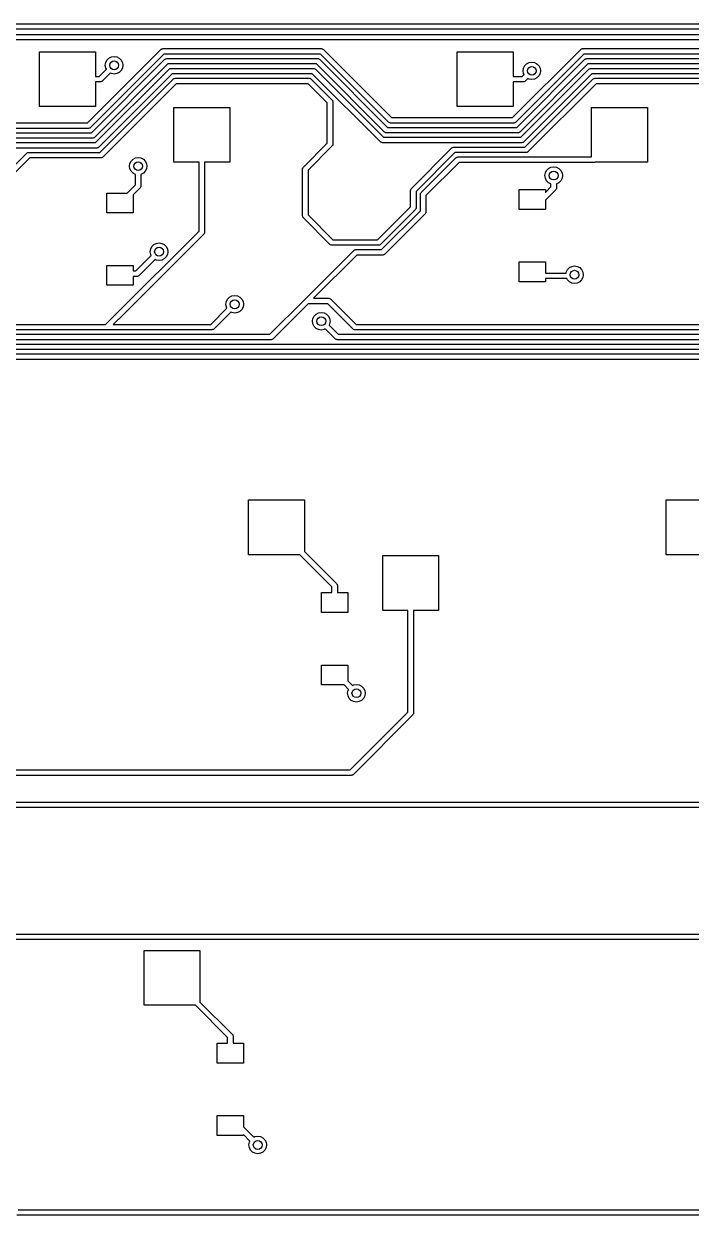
# Model space of a CAD drawing. Extents: x -27 to 355, y -108 to 35.
# Drawn here: x 132.4 to 162.9, y -106.9 to -52.6 of the extents above; entities that cross this region are included whole.
import ezdxf

# ---------------------------------------------------------------- set-up
doc = ezdxf.new("R2010")
doc.units = 0
doc.layers.add('BLACK', color=7, linetype='CONTINUOUS')

msp = doc.modelspace()

# ---------------------------------------------------------------- linework, layer by layer
at = {"layer": 'BLACK', "linetype": 'CONTINUOUS'}
for p, q in [((31.1917, -52.5941), (174.469, -52.5941)), ((174.417, -52.8441), (31.2434, -52.8441)), ((108.082, -53.075), (174.314, -53.075)), ((174.262, -53.325), (108.05, -53.325)), ((135.334, -57.1108), (138.682, -53.7631)), ((138.682, -53.7631), (138.7, -53.7497)), ((138.7, -53.7497), (138.703, -53.7463)), ((138.703, -53.7463), (138.706, -53.7455)), ((138.706, -53.7455), (138.711, -53.7416)), ((138.711, -53.7416), (138.741, -53.7351)), ((138.741, -53.7351), (138.77, -53.7264)), ((138.77, -53.7264), (146.016, -53.7264)), ((146.016, -53.7264), (146.038, -53.7296)), ((146.038, -53.7296), (146.042, -53.7293)), ((146.042, -53.7293), (146.045, -53.7307)), ((146.045, -53.7307), (146.051, -53.7316)), ((146.051, -53.7316), (146.077, -53.7483)), ((146.077, -53.7483), (146.104, -53.7631)), ((146.104, -53.7631), (149.209, -56.8678)), ((154.727, -56.8678), (157.832, -53.7631)), ((157.832, -53.7631), (157.85, -53.7497)), ((157.85, -53.7497), (157.853, -53.7463)), ((157.853, -53.7463), (157.856, -53.7455)), ((157.856, -53.7455), (157.861, -53.7416)), ((157.861, -53.7416), (157.891, -53.7351)), ((157.891, -53.7351), (157.92, -53.7264)), ((157.92, -53.7264), (165.31, -53.7264)), ((133.154, -56.3683), (133.154, -53.8683)), ((133.154, -53.8683), (135.704, -53.8683)), ((138.822, -53.9764), (135.474, -57.3242)), ((135.52, -57.5603), (138.868, -54.2126)), ((135.704, -53.8683), (135.704, -54.9933)), ((136.17, -54.3622), (136.226, -54.2507)), ((136.226, -54.2507), (136.315, -54.1622)), ((136.315, -54.1622), (136.426, -54.1054)), ((136.426, -54.1054), (136.55, -54.0858)), ((136.55, -54.0858), (136.674, -54.1054)), ((136.674, -54.1054), (136.785, -54.1622)), ((136.785, -54.1622), (136.874, -54.2507)), ((136.874, -54.2507), (136.93, -54.3622)), ((145.964, -53.9764), (138.822, -53.9764)), ((138.868, -54.2126), (138.886, -54.1993)), ((138.886, -54.1993), (138.889, -54.1958)), ((138.889, -54.1958), (138.892, -54.195)), ((138.892, -54.195), (138.897, -54.1911)), ((138.897, -54.1911), (138.927, -54.1846)), ((138.927, -54.1846), (138.957, -54.176)), ((138.957, -54.176), (145.829, -54.176)), ((145.829, -54.176), (145.851, -54.1792)), ((145.851, -54.1792), (145.856, -54.1788)), ((145.856, -54.1788), (145.859, -54.1802)), ((145.859, -54.1802), (145.865, -54.1811)), ((145.865, -54.1811), (145.891, -54.1978)), ((145.891, -54.1978), (145.918, -54.2126)), ((145.918, -54.2126), (149.023, -57.3173)), ((149.069, -57.0812), (145.964, -53.9764)), ((152.204, -56.3683), (152.204, -53.8683)), ((152.204, -53.8683), (154.754, -53.8683)), ((154.754, -53.8683), (154.754, -54.9933)), ((157.972, -53.9764), (154.867, -57.0812)), ((154.913, -57.3173), (158.018, -54.2126)), ((165.258, -53.9764), (157.972, -53.9764)), ((158.018, -54.2126), (158.036, -54.1993)), ((158.036, -54.1993), (158.039, -54.1958)), ((158.039, -54.1958), (158.042, -54.195)), ((158.042, -54.195), (158.047, -54.1911)), ((158.047, -54.1911), (158.077, -54.1846)), ((158.077, -54.1846), (158.107, -54.176)), ((158.107, -54.176), (165.123, -54.176)), ((139.008, -54.426), (135.661, -57.7737)), ((135.707, -58.0098), (139.054, -54.6621)), ((135.866, -54.9933), (136.197, -54.6624)), ((136.373, -54.8392), (136.006, -55.2067)), ((136.15, -54.4858), (136.17, -54.3622)), ((136.17, -54.6094), (136.15, -54.4858)), ((136.197, -54.6624), (136.17, -54.6094)), ((136.426, -54.8662), (136.373, -54.8392)), ((136.55, -54.8858), (136.426, -54.8662)), ((136.674, -54.8662), (136.55, -54.8858)), ((136.785, -54.8094), (136.674, -54.8662)), ((136.874, -54.7209), (136.785, -54.8094)), ((136.93, -54.6094), (136.874, -54.7209)), ((136.93, -54.3622), (136.95, -54.4858)), ((136.95, -54.4858), (136.93, -54.6094)), ((145.778, -54.426), (139.008, -54.426)), ((139.054, -54.6621), (139.072, -54.6488)), ((139.072, -54.6488), (139.075, -54.6453)), ((139.075, -54.6453), (139.078, -54.6445)), ((139.078, -54.6445), (139.083, -54.6406)), ((139.083, -54.6406), (139.113, -54.6341)), ((139.113, -54.6341), (139.143, -54.6255)), ((139.143, -54.6255), (145.643, -54.6255)), ((145.643, -54.6255), (145.665, -54.6287)), ((145.665, -54.6287), (145.67, -54.6283)), ((145.67, -54.6283), (145.672, -54.6297)), ((145.672, -54.6297), (145.679, -54.6306)), ((145.679, -54.6306), (145.705, -54.6473)), ((145.705, -54.6473), (145.732, -54.6621)), ((145.732, -54.6621), (148.836, -57.7669)), ((148.882, -57.5307), (145.778, -54.426)), ((158.158, -54.426), (155.054, -57.5307)), ((155.1, -57.7669), (158.204, -54.6621)), ((155.2, -54.7358), (155.22, -54.6122)), ((155.22, -54.8594), (155.2, -54.7358)), ((155.22, -54.6122), (155.276, -54.5007)), ((155.247, -54.9124), (155.22, -54.8594)), ((155.276, -54.5007), (155.365, -54.4122)), ((155.365, -54.4122), (155.476, -54.3554)), ((155.476, -54.3554), (155.6, -54.3358)), ((155.6, -54.3358), (155.724, -54.3554)), ((155.724, -54.3554), (155.835, -54.4122)), ((155.835, -54.4122), (155.924, -54.5007)), ((155.924, -54.5007), (155.98, -54.6122)), ((155.98, -54.8594), (155.924, -54.9709)), ((155.98, -54.6122), (156, -54.7358)), ((156, -54.7358), (155.98, -54.8594)), ((165.072, -54.426), (158.158, -54.426)), ((158.204, -54.6621), (158.222, -54.6488)), ((158.222, -54.6488), (158.225, -54.6453)), ((158.225, -54.6453), (158.228, -54.6445)), ((158.228, -54.6445), (158.233, -54.6406)), ((158.233, -54.6406), (158.263, -54.6341)), ((158.263, -54.6341), (158.293, -54.6255)), ((158.293, -54.6255), (164.937, -54.6255)), ((135.704, -54.9933), (135.866, -54.9933)), ((135.917, -55.2433), (135.704, -55.2433)), ((135.704, -55.2433), (135.704, -56.3683)), ((139.195, -54.8755), (135.847, -58.2232)), ((135.893, -58.4594), (139.241, -55.1116)), ((135.947, -55.2346), (135.917, -55.2433)), ((135.977, -55.2282), (135.947, -55.2346)), ((135.982, -55.2243), (135.977, -55.2282)), ((135.985, -55.2235), (135.982, -55.2243)), ((135.988, -55.22), (135.985, -55.2235)), ((136.006, -55.2067), (135.988, -55.22)), ((139.381, -55.325), (136.033, -58.6727)), ((145.591, -54.8755), (139.195, -54.8755)), ((139.241, -55.1116), (139.258, -55.0983)), ((139.258, -55.0983), (139.261, -55.0948)), ((139.261, -55.0948), (139.264, -55.094)), ((139.264, -55.094), (139.269, -55.0901)), ((139.269, -55.0901), (139.299, -55.0837)), ((139.299, -55.0837), (139.329, -55.075)), ((139.329, -55.075), (145.457, -55.075)), ((145.405, -55.325), (139.381, -55.325)), ((146.275, -56.1947), (145.405, -55.325)), ((145.457, -55.075), (145.479, -55.0782)), ((145.479, -55.0782), (145.484, -55.0779)), ((145.484, -55.0779), (145.486, -55.0792)), ((145.486, -55.0792), (145.493, -55.0801)), ((145.493, -55.0801), (145.518, -55.0968)), ((145.518, -55.0968), (145.545, -55.1116)), ((145.545, -55.1116), (146.488, -56.0546)), ((148.696, -57.9802), (145.591, -54.8755)), ((154.754, -54.9933), (155.166, -54.9933)), ((155.218, -55.2433), (154.754, -55.2433)), ((154.754, -55.2433), (154.754, -56.3683)), ((155.166, -54.9933), (155.247, -54.9124)), ((155.247, -55.2346), (155.218, -55.2433)), ((158.345, -54.8755), (155.24, -57.9802)), ((155.277, -55.2282), (155.247, -55.2346)), ((155.282, -55.2243), (155.277, -55.2282)), ((155.285, -55.2235), (155.282, -55.2243)), ((155.288, -55.22), (155.285, -55.2235)), ((155.286, -58.2164), (158.391, -55.1116)), ((155.306, -55.2067), (155.288, -55.22)), ((155.423, -55.0892), (155.306, -55.2067)), ((155.476, -55.1162), (155.423, -55.0892)), ((158.531, -55.325), (155.426, -58.4298)), ((155.6, -55.1358), (155.476, -55.1162)), ((155.724, -55.1162), (155.6, -55.1358)), ((155.835, -55.0594), (155.724, -55.1162)), ((155.924, -54.9709), (155.835, -55.0594)), ((164.885, -54.8755), (158.345, -54.8755)), ((158.391, -55.1116), (158.408, -55.0983)), ((158.408, -55.0983), (158.411, -55.0948)), ((158.411, -55.0948), (158.414, -55.094)), ((158.414, -55.094), (158.419, -55.0901)), ((158.419, -55.0901), (158.449, -55.0837)), ((158.449, -55.0837), (158.479, -55.075)), ((158.479, -55.075), (164.751, -55.075)), ((164.699, -55.325), (158.531, -55.325)), ((135.704, -56.3683), (133.154, -56.3683)), ((139.278, -58.9083), (139.278, -56.4083)), ((139.278, -56.4083), (141.827, -56.4083)), ((141.827, -56.4083), (141.827, -58.9083)), ((146.275, -58.0346), (146.275, -56.1947)), ((146.488, -56.0546), (146.502, -56.0724)), ((146.502, -56.0724), (146.505, -56.0754)), ((146.505, -56.0754), (146.506, -56.0781)), ((146.506, -56.0781), (146.51, -56.0833)), ((146.51, -56.0833), (146.516, -56.1134)), ((146.516, -56.1134), (146.525, -56.143)), ((146.525, -56.143), (146.525, -58.0863)), ((154.754, -56.3683), (152.204, -56.3683)), ((158.327, -58.6659), (158.327, -56.4083)), ((158.327, -56.4083), (160.877, -56.4083)), ((160.877, -56.4083), (160.877, -58.9083)), ((149.209, -56.8678), (154.727, -56.8678)), ((130.46, -57.5603), (135.52, -57.5603)), ((135.386, -57.3608), (130.594, -57.3608)), ((130.646, -57.1108), (135.334, -57.1108)), ((135.416, -57.3521), (135.386, -57.3608)), ((135.446, -57.3457), (135.416, -57.3521)), ((135.451, -57.3418), (135.446, -57.3457)), ((135.454, -57.341), (135.451, -57.3418)), ((135.457, -57.3375), (135.454, -57.341)), ((135.474, -57.3242), (135.457, -57.3375)), ((148.909, -57.5455), (148.882, -57.5307)), ((148.935, -57.5622), (148.909, -57.5455)), ((148.942, -57.5631), (148.935, -57.5622)), ((148.944, -57.5645), (148.942, -57.5631)), ((148.949, -57.5641), (148.944, -57.5645)), ((148.971, -57.5673), (148.949, -57.5641)), ((154.965, -57.5673), (148.971, -57.5673)), ((149.023, -57.3173), (154.913, -57.3173)), ((149.096, -57.096), (149.069, -57.0812)), ((149.122, -57.1127), (149.096, -57.096)), ((149.128, -57.1136), (149.122, -57.1127)), ((149.13, -57.115), (149.128, -57.1136)), ((149.135, -57.1146), (149.13, -57.115)), ((149.157, -57.1178), (149.135, -57.1146)), ((154.779, -57.1178), (149.157, -57.1178)), ((154.809, -57.1092), (154.779, -57.1178)), ((154.839, -57.1027), (154.809, -57.1092)), ((154.844, -57.0988), (154.839, -57.1027)), ((154.847, -57.098), (154.844, -57.0988)), ((154.85, -57.0945), (154.847, -57.098)), ((154.867, -57.0812), (154.85, -57.0945)), ((154.995, -57.5587), (154.965, -57.5673)), ((155.025, -57.5522), (154.995, -57.5587)), ((155.03, -57.5483), (155.025, -57.5522)), ((155.033, -57.5475), (155.03, -57.5483)), ((155.036, -57.544), (155.033, -57.5475)), ((155.054, -57.5307), (155.036, -57.544)), ((130.273, -58.0098), (135.707, -58.0098)), ((135.572, -57.8103), (130.408, -57.8103)), ((135.602, -57.8017), (135.572, -57.8103)), ((135.632, -57.7952), (135.602, -57.8017)), ((135.637, -57.7913), (135.632, -57.7952)), ((135.64, -57.7905), (135.637, -57.7913)), ((135.643, -57.787), (135.64, -57.7905)), ((135.661, -57.7737), (135.643, -57.787)), ((145.181, -59.1289), (146.275, -58.0346)), ((146.52, -58.1218), (146.503, -58.1477)), ((146.521, -58.1154), (146.52, -58.1218)), ((146.522, -58.113), (146.521, -58.1154)), ((146.525, -58.0863), (146.522, -58.1084)), ((146.522, -58.1084), (146.522, -58.113)), ((148.723, -57.995), (148.696, -57.9802)), ((148.749, -58.0117), (148.723, -57.995)), ((148.756, -58.0126), (148.749, -58.0117)), ((148.758, -58.014), (148.756, -58.0126)), ((148.763, -58.0137), (148.758, -58.014)), ((148.785, -58.0169), (148.763, -58.0137)), ((155.151, -58.0169), (148.785, -58.0169)), ((148.836, -57.7669), (155.1, -57.7669)), ((155.181, -58.0082), (155.151, -58.0169)), ((155.211, -58.0017), (155.181, -58.0082)), ((155.216, -57.9978), (155.211, -58.0017)), ((155.219, -57.997), (155.216, -57.9978)), ((155.222, -57.9936), (155.219, -57.997)), ((155.24, -57.9802), (155.222, -57.9936)), ((135.758, -58.2598), (130.222, -58.2598)), ((130.912, -60.1474), (132.563, -58.496)), ((132.563, -58.496), (132.581, -58.4827)), ((132.581, -58.4827), (132.584, -58.4792)), ((132.584, -58.4792), (132.587, -58.4784)), ((132.587, -58.4784), (132.592, -58.4745)), ((132.592, -58.4745), (132.622, -58.468)), ((132.622, -58.468), (132.651, -58.4594)), ((132.651, -58.4594), (135.893, -58.4594)), ((135.788, -58.2512), (135.758, -58.2598)), ((135.818, -58.2447), (135.788, -58.2512)), ((135.823, -58.2408), (135.818, -58.2447)), ((135.826, -58.24), (135.823, -58.2408)), ((135.829, -58.2365), (135.826, -58.24)), ((135.847, -58.2232), (135.829, -58.2365)), ((136.033, -58.6727), (136.015, -58.6861)), ((146.488, -58.1747), (145.394, -59.269)), ((146.503, -58.1477), (146.488, -58.1747)), ((150.112, -60.0974), (151.956, -58.253)), ((152.096, -58.4664), (150.325, -60.2376)), ((151.956, -58.253), (151.974, -58.2397)), ((151.974, -58.2397), (151.977, -58.2362)), ((151.977, -58.2362), (151.98, -58.2354)), ((151.98, -58.2354), (151.985, -58.2315)), ((151.985, -58.2315), (152.015, -58.225)), ((152.015, -58.225), (152.044, -58.2164)), ((152.044, -58.2164), (155.286, -58.2164)), ((155.338, -58.4664), (152.096, -58.4664)), ((152.171, -58.681), (152.201, -58.6746)), ((152.201, -58.6746), (152.231, -58.6659)), ((152.231, -58.6659), (158.327, -58.6659)), ((155.367, -58.4577), (155.338, -58.4664)), ((155.397, -58.4512), (155.367, -58.4577)), ((155.402, -58.4474), (155.397, -58.4512)), ((155.405, -58.4466), (155.402, -58.4474)), ((155.408, -58.4431), (155.405, -58.4466)), ((155.426, -58.4298), (155.408, -58.4431)), ((132.703, -58.7094), (131.125, -60.2876)), ((135.945, -58.7094), (132.703, -58.7094)), ((135.974, -58.7007), (135.945, -58.7094)), ((136.004, -58.6942), (135.974, -58.7007)), ((136.009, -58.6903), (136.004, -58.6942)), ((136.012, -58.6895), (136.009, -58.6903)), ((136.015, -58.6861), (136.012, -58.6895)), ((137.25, -59.0858), (137.27, -58.9622)), ((137.27, -59.2094), (137.25, -59.0858)), ((137.27, -58.9622), (137.326, -58.8507)), ((137.326, -59.3209), (137.27, -59.2094)), ((137.326, -58.8507), (137.415, -58.7622)), ((137.415, -58.7622), (137.526, -58.7054)), ((137.526, -58.7054), (137.65, -58.6858)), ((137.65, -58.6858), (137.774, -58.7054)), ((137.774, -58.7054), (137.885, -58.7622)), ((137.885, -58.7622), (137.974, -58.8507)), ((137.974, -58.8507), (138.03, -58.9622)), ((138.03, -59.2094), (137.974, -59.3209)), ((138.03, -58.9622), (138.05, -59.0858)), ((138.05, -59.0858), (138.03, -59.2094)), ((140.427, -58.9083), (139.278, -58.9083)), ((140.427, -62.0481), (140.427, -58.9083)), ((141.827, -58.9083), (140.677, -58.9083)), ((140.677, -58.9083), (140.677, -62.0998)), ((145.144, -59.2173), (145.147, -59.1952)), ((145.144, -61.3549), (145.144, -59.2173)), ((145.147, -59.1906), (145.148, -59.1882)), ((145.147, -59.1952), (145.147, -59.1906)), ((145.148, -59.1882), (145.149, -59.1818)), ((145.149, -59.1818), (145.166, -59.1559)), ((145.166, -59.1559), (145.181, -59.1289)), ((150.561, -60.2836), (152.142, -58.7025)), ((152.282, -58.9159), (150.775, -60.4238)), ((152.142, -58.7025), (152.16, -58.6892)), ((152.16, -58.6892), (152.163, -58.6857)), ((152.163, -58.6857), (152.166, -58.6849)), ((152.166, -58.6849), (152.171, -58.681)), ((158.47, -58.9159), (152.282, -58.9159)), ((156.276, -59.2803), (156.365, -59.1918)), ((156.365, -59.1918), (156.476, -59.135)), ((156.476, -59.135), (156.6, -59.1154)), ((156.6, -59.1154), (156.724, -59.135)), ((156.724, -59.135), (156.835, -59.1918)), ((156.835, -59.1918), (156.924, -59.2803)), ((158.496, -58.9083), (158.47, -58.9159)), ((160.877, -58.9083), (158.496, -58.9083)), ((137.415, -59.4094), (137.326, -59.3209)), ((137.525, -59.4655), (137.415, -59.4094)), ((137.525, -59.934), (137.525, -59.4655)), ((137.885, -59.4094), (137.775, -59.4655)), ((137.775, -59.4655), (137.775, -59.9858)), ((137.974, -59.3209), (137.885, -59.4094)), ((145.394, -59.269), (145.394, -61.3031)), ((156.2, -59.5154), (156.22, -59.3918)), ((156.22, -59.639), (156.2, -59.5154)), ((156.22, -59.3918), (156.276, -59.2803)), ((156.276, -59.7505), (156.22, -59.639)), ((156.365, -59.839), (156.276, -59.7505)), ((156.924, -59.7505), (156.835, -59.839)), ((156.924, -59.2803), (156.98, -59.3918)), ((156.98, -59.639), (156.924, -59.7505)), ((156.98, -59.3918), (157, -59.5154)), ((157, -59.5154), (156.98, -59.639)), ((137.143, -60.3158), (137.525, -59.934)), ((137.738, -60.0742), (137.42, -60.3926)), ((137.753, -60.0472), (137.738, -60.0742)), ((137.77, -60.0213), (137.753, -60.0472)), ((137.771, -60.0149), (137.77, -60.0213)), ((137.772, -60.0124), (137.771, -60.0149)), ((137.775, -59.9858), (137.772, -60.0078)), ((137.772, -60.0078), (137.772, -60.0124)), ((150.075, -60.1858), (150.078, -60.1638)), ((150.075, -60.9335), (150.075, -60.1858)), ((150.078, -60.1592), (150.079, -60.1567)), ((150.078, -60.1638), (150.078, -60.1592)), ((150.079, -60.1567), (150.08, -60.1503)), ((150.08, -60.1503), (150.097, -60.1244)), ((150.097, -60.1244), (150.112, -60.0974)), ((150.325, -60.2376), (150.325, -60.9853)), ((150.546, -60.3106), (150.561, -60.2836)), ((155.03, -61.0558), (155.03, -60.1558)), ((155.03, -60.1558), (156.23, -60.1558)), ((156.23, -60.279), (156.475, -60.034)), ((156.23, -60.1558), (156.23, -60.279)), ((156.688, -60.1742), (156.23, -60.6326)), ((156.475, -59.8951), (156.365, -59.839)), ((156.475, -60.034), (156.475, -59.8951)), ((156.703, -60.1472), (156.688, -60.1742)), ((156.72, -60.1213), (156.703, -60.1472)), ((156.721, -60.1149), (156.72, -60.1213)), ((156.722, -60.1124), (156.721, -60.1149)), ((156.725, -60.0858), (156.722, -60.1078)), ((156.722, -60.1078), (156.722, -60.1124)), ((156.835, -59.839), (156.725, -59.8951)), ((156.725, -59.8951), (156.725, -60.0858)), ((136.22, -61.2158), (136.22, -60.3158)), ((136.22, -60.3158), (137.143, -60.3158)), ((137.42, -60.3926), (137.42, -61.2158)), ((150.525, -60.372), (150.528, -60.35)), ((150.525, -61.1197), (150.525, -60.372)), ((150.527, -60.3454), (150.529, -60.3429)), ((150.528, -60.35), (150.527, -60.3454)), ((150.529, -60.3429), (150.53, -60.3365)), ((150.53, -60.3365), (150.546, -60.3106)), ((150.775, -60.4238), (150.775, -61.1715)), ((156.23, -60.6326), (156.23, -61.0558)), ((137.42, -61.2158), (136.22, -61.2158)), ((145.153, -61.3844), (145.144, -61.3549)), ((145.159, -61.4145), (145.153, -61.3844)), ((145.394, -61.3031), (146.533, -62.4417)), ((148.567, -62.4417), (150.075, -60.9335)), ((150.288, -61.0736), (148.707, -62.6551)), ((148.753, -62.8912), (150.525, -61.1197)), ((150.738, -61.2598), (148.893, -63.1046)), ((150.303, -61.0466), (150.288, -61.0736)), ((150.32, -61.0208), (150.303, -61.0466)), ((150.321, -61.0144), (150.32, -61.0208)), ((150.322, -61.0119), (150.321, -61.0144)), ((150.325, -60.9853), (150.322, -61.0073)), ((150.322, -61.0073), (150.322, -61.0119)), ((150.753, -61.2328), (150.738, -61.2598)), ((150.769, -61.207), (150.753, -61.2328)), ((150.77, -61.2006), (150.769, -61.207)), ((150.772, -61.1981), (150.77, -61.2006)), ((150.775, -61.1715), (150.771, -61.1935)), ((150.771, -61.1935), (150.772, -61.1981)), ((156.23, -61.0558), (155.03, -61.0558)), ((145.163, -61.4197), (145.159, -61.4145)), ((145.164, -61.4224), (145.163, -61.4197)), ((145.167, -61.4254), (145.164, -61.4224)), ((145.181, -61.4433), (145.167, -61.4254)), ((146.393, -62.6551), (145.181, -61.4433)), ((136.605, -65.871), (140.427, -62.0481)), ((140.641, -62.1882), (136.757, -66.0718)), ((140.656, -62.1612), (140.641, -62.1882)), ((140.672, -62.1353), (140.656, -62.1612)), ((140.673, -62.1289), (140.672, -62.1353)), ((140.675, -62.1265), (140.673, -62.1289)), ((140.677, -62.0998), (140.674, -62.1219)), ((140.674, -62.1219), (140.675, -62.1265)), ((146.533, -62.4417), (148.567, -62.4417)), ((138.2, -62.9858), (138.22, -62.8622)), ((138.22, -63.1094), (138.2, -62.9858)), ((138.22, -62.8622), (138.276, -62.7507)), ((138.276, -62.7507), (138.365, -62.6622)), ((138.365, -62.6622), (138.476, -62.6054)), ((138.476, -62.6054), (138.6, -62.5858)), ((138.6, -62.5858), (138.724, -62.6054)), ((138.724, -62.6054), (138.835, -62.6622)), ((138.835, -62.6622), (138.924, -62.7507)), ((138.924, -62.7507), (138.98, -62.8622)), ((138.98, -62.8622), (139, -62.9858)), ((139, -62.9858), (138.98, -63.1094)), ((145.262, -65.1474), (147.481, -62.9279)), ((146.42, -62.6699), (146.393, -62.6551)), ((146.445, -62.6866), (146.42, -62.6699)), ((146.452, -62.6875), (146.445, -62.6866)), ((146.454, -62.6889), (146.452, -62.6875)), ((146.459, -62.6885), (146.454, -62.6889)), ((146.481, -62.6917), (146.459, -62.6885)), ((148.619, -62.6917), (146.481, -62.6917)), ((147.481, -62.9279), (147.499, -62.9145)), ((147.499, -62.9145), (147.502, -62.9111)), ((147.502, -62.9111), (147.505, -62.9103)), ((147.505, -62.9103), (147.51, -62.9064)), ((147.51, -62.9064), (147.54, -62.8999)), ((147.54, -62.8999), (147.57, -62.8912)), ((147.57, -62.8912), (148.753, -62.8912)), ((148.648, -62.6831), (148.619, -62.6917)), ((148.678, -62.6766), (148.648, -62.6831)), ((148.683, -62.6727), (148.678, -62.6766)), ((148.686, -62.6719), (148.683, -62.6727)), ((148.689, -62.6684), (148.686, -62.6719)), ((148.707, -62.6551), (148.689, -62.6684)), ((137.548, -63.8608), (138.247, -63.1624)), ((138.423, -63.3392), (137.688, -64.0742)), ((138.247, -63.1624), (138.22, -63.1094)), ((138.476, -63.3662), (138.423, -63.3392)), ((138.6, -63.3858), (138.476, -63.3662)), ((138.724, -63.3662), (138.6, -63.3858)), ((138.835, -63.3094), (138.724, -63.3662)), ((138.924, -63.2209), (138.835, -63.3094)), ((138.98, -63.1094), (138.924, -63.2209)), ((147.621, -63.1412), (145.652, -65.1108)), ((148.805, -63.1412), (147.621, -63.1412)), ((148.834, -63.1326), (148.805, -63.1412)), ((148.864, -63.1261), (148.834, -63.1326)), ((148.87, -63.1222), (148.864, -63.1261)), ((148.872, -63.1214), (148.87, -63.1222)), ((148.875, -63.1179), (148.872, -63.1214)), ((148.893, -63.1046), (148.875, -63.1179)), ((155.03, -64.3558), (155.03, -63.4558)), ((155.03, -63.4558), (156.23, -63.4558)), ((156.23, -63.4558), (156.23, -63.9608)), ((136.22, -64.5158), (136.22, -63.6158)), ((136.22, -63.6158), (137.42, -63.6158)), ((137.42, -63.6158), (137.42, -63.8608)), ((137.42, -63.8608), (137.548, -63.8608)), ((137.63, -64.1021), (137.6, -64.1108)), ((137.66, -64.0957), (137.63, -64.1021)), ((137.665, -64.0918), (137.66, -64.0957)), ((137.668, -64.091), (137.665, -64.0918)), ((137.671, -64.0875), (137.668, -64.091)), ((137.688, -64.0742), (137.671, -64.0875)), ((156.23, -63.9608), (157.162, -63.9608)), ((157.162, -63.9608), (157.17, -63.9122)), ((157.17, -63.9122), (157.226, -63.8007)), ((157.226, -63.8007), (157.315, -63.7122)), ((157.315, -63.7122), (157.426, -63.6554)), ((157.426, -63.6554), (157.55, -63.6358)), ((157.55, -63.6358), (157.674, -63.6554)), ((157.674, -63.6554), (157.785, -63.7122)), ((157.785, -63.7122), (157.874, -63.8007)), ((157.874, -63.8007), (157.93, -63.9122)), ((157.93, -63.9122), (157.95, -64.0358)), ((157.95, -64.0358), (157.93, -64.1594)), ((137.42, -64.5158), (136.22, -64.5158)), ((137.6, -64.1108), (137.42, -64.1108)), ((137.42, -64.1108), (137.42, -64.5158)), ((156.23, -64.3558), (155.03, -64.3558)), ((157.196, -64.2108), (156.23, -64.2108)), ((156.23, -64.2108), (156.23, -64.3558)), ((157.226, -64.2709), (157.196, -64.2108)), ((157.315, -64.3594), (157.226, -64.2709)), ((157.426, -64.4162), (157.315, -64.3594)), ((157.55, -64.4358), (157.426, -64.4162)), ((157.674, -64.4162), (157.55, -64.4358)), ((157.785, -64.3594), (157.674, -64.4162)), ((157.874, -64.2709), (157.785, -64.3594)), ((157.93, -64.1594), (157.874, -64.2709)), ((141.67, -65.2622), (141.726, -65.1507)), ((141.726, -65.1507), (141.815, -65.0622)), ((141.815, -65.0622), (141.926, -65.0054)), ((141.926, -65.0054), (142.05, -64.9858)), ((142.05, -64.9858), (142.174, -65.0054)), ((142.174, -65.0054), (142.285, -65.0622)), ((142.285, -65.0622), (142.374, -65.1507)), ((142.374, -65.1507), (142.43, -65.2622)), ((145.212, -65.1974), (145.262, -65.1474)), ((145.262, -65.1474), (145.262, -65.1474)), ((145.652, -65.1108), (146.347, -65.1108)), ((146.347, -65.1108), (146.369, -65.114)), ((146.369, -65.114), (146.373, -65.1137)), ((146.373, -65.1137), (146.376, -65.115)), ((146.376, -65.115), (146.382, -65.1159)), ((146.382, -65.1159), (146.408, -65.1326)), ((146.408, -65.1326), (146.435, -65.1474)), ((146.435, -65.1474), (147.588, -66.3002)), ((140.959, -66.3002), (141.697, -65.5624)), ((141.873, -65.7392), (141.099, -66.5136)), ((141.65, -65.3858), (141.67, -65.2622)), ((141.67, -65.5094), (141.65, -65.3858)), ((141.697, -65.5624), (141.67, -65.5094)), ((141.926, -65.7662), (141.873, -65.7392)), ((142.285, -65.7094), (142.174, -65.7662)), ((142.374, -65.6209), (142.285, -65.7094)), ((142.43, -65.5094), (142.374, -65.6209)), ((142.43, -65.2622), (142.45, -65.3858)), ((142.45, -65.3858), (142.43, -65.5094)), ((143.659, -66.7497), (145.212, -65.1974)), ((145.388, -65.3742), (143.799, -66.9631)), ((145.212, -65.1974), (145.212, -65.1974)), ((145.402, -65.3608), (145.388, -65.3742)), ((145.388, -65.3742), (145.388, -65.3742)), ((146.295, -65.3608), (145.402, -65.3608)), ((147.448, -66.5136), (146.295, -65.3608)), ((136.159, -66.3002), (136.564, -65.895)), ((136.717, -66.0958), (136.512, -66.3002)), ((136.564, -65.895), (136.582, -65.8817)), ((136.582, -65.8817), (136.585, -65.8782)), ((136.585, -65.8782), (136.588, -65.8774)), ((136.588, -65.8774), (136.593, -65.8735)), ((136.593, -65.8735), (136.605, -65.871)), ((136.729, -66.0933), (136.717, -66.0958)), ((136.734, -66.0894), (136.729, -66.0933)), ((136.736, -66.0886), (136.734, -66.0894)), ((136.739, -66.0851), (136.736, -66.0886)), ((136.757, -66.0718), (136.739, -66.0851)), ((142.05, -65.7858), (141.926, -65.7662)), ((142.174, -65.7662), (142.05, -65.7858)), ((145.6, -66.1579), (145.62, -66.0343)), ((145.62, -66.2815), (145.6, -66.1579)), ((145.62, -66.0343), (145.676, -65.9228)), ((145.676, -66.3931), (145.62, -66.2815)), ((145.676, -65.9228), (145.765, -65.8343)), ((145.765, -65.8343), (145.876, -65.7775)), ((145.876, -65.7775), (146, -65.7579)), ((146, -65.7579), (146.124, -65.7775)), ((146.124, -65.7775), (146.235, -65.8343)), ((146.235, -65.8343), (146.324, -65.9228)), ((146.324, -65.9228), (146.38, -66.0343)), ((146.38, -66.2815), (146.353, -66.3346)), ((146.38, -66.0343), (146.4, -66.1579)), ((146.4, -66.1579), (146.38, -66.2815)), ((20.2146, -66.7497), (143.659, -66.7497)), ((141.011, -66.5502), (20.349, -66.5502)), ((20.4008, -66.3002), (136.159, -66.3002)), ((136.512, -66.3002), (140.959, -66.3002)), ((141.04, -66.5416), (141.011, -66.5502)), ((141.07, -66.5351), (141.04, -66.5416)), ((141.075, -66.5312), (141.07, -66.5351)), ((141.078, -66.5304), (141.075, -66.5312)), ((141.081, -66.5269), (141.078, -66.5304)), ((141.099, -66.5136), (141.081, -66.5269)), ((145.765, -66.4815), (145.676, -66.3931)), ((145.876, -66.5384), (145.765, -66.4815)), ((146, -66.5579), (145.876, -66.5384)), ((146.124, -66.5384), (146, -66.5579)), ((146.177, -66.5113), (146.124, -66.5384)), ((146.628, -66.9631), (146.177, -66.5113)), ((146.353, -66.3346), (146.769, -66.7497)), ((146.769, -66.7497), (238.931, -66.7497)), ((147.475, -66.5284), (147.448, -66.5136)), ((147.501, -66.5451), (147.475, -66.5284)), ((147.507, -66.546), (147.501, -66.5451)), ((147.51, -66.5474), (147.507, -66.546)), ((147.514, -66.547), (147.51, -66.5474)), ((147.536, -66.5502), (147.514, -66.547)), ((238.796, -66.5502), (147.536, -66.5502)), ((147.588, -66.3002), (238.745, -66.3002)), ((19.4902, -67.1993), (239.117, -67.1993)), ((143.711, -66.9997), (20.1628, -66.9997)), ((143.741, -66.9911), (143.711, -66.9997)), ((143.771, -66.9846), (143.741, -66.9911)), ((143.776, -66.9807), (143.771, -66.9846)), ((143.779, -66.9799), (143.776, -66.9807)), ((143.782, -66.9764), (143.779, -66.9799)), ((143.799, -66.9631), (143.782, -66.9764)), ((146.655, -66.9779), (146.628, -66.9631)), ((146.681, -66.9946), (146.655, -66.9779)), ((146.688, -66.9955), (146.681, -66.9946)), ((146.69, -66.9969), (146.688, -66.9955)), ((146.695, -66.9965), (146.69, -66.9969)), ((146.717, -66.9997), (146.695, -66.9965)), ((238.983, -66.9997), (146.717, -66.9997)), ((239.355, -67.8988), (9.28798, -67.8988)), ((9.33976, -67.6488), (239.303, -67.6488)), ((239.169, -67.4493), (19.4385, -67.4493)), ((142.679, -76.8053), (142.679, -74.3053)), ((142.679, -74.3053), (145.23, -74.3053)), ((145.23, -74.3053), (145.23, -76.6535)), ((161.73, -76.8053), (161.73, -74.3053)), ((161.73, -74.3053), (164.279, -74.3053)), ((145.028, -76.8053), (142.679, -76.8053)), ((146.487, -78.2651), (145.028, -76.8053)), ((145.23, -76.6535), (146.701, -78.1249)), ((148.802, -79.3453), (148.802, -76.8453)), ((148.802, -76.8453), (151.352, -76.8453)), ((151.352, -76.8453), (151.352, -79.3453)), ((164.078, -76.8053), (161.73, -76.8053)), ((146.701, -78.1249), (146.714, -78.1427)), ((146.714, -78.1427), (146.718, -78.1458)), ((146.718, -78.1458), (146.718, -78.1485)), ((146.718, -78.1485), (146.722, -78.1537)), ((146.722, -78.1537), (146.729, -78.1838)), ((146.729, -78.1838), (146.737, -78.2133)), ((146.737, -78.2133), (146.737, -78.5353)), ((146.012, -79.4353), (146.012, -78.5353)), ((146.012, -78.5353), (146.487, -78.5353)), ((146.487, -78.5353), (146.487, -78.2651)), ((146.737, -78.5353), (147.213, -78.5353)), ((147.213, -78.5353), (147.213, -79.4353)), ((147.213, -79.4353), (146.012, -79.4353)), ((149.952, -79.3453), (148.802, -79.3453)), ((149.952, -83.982), (149.952, -79.3453)), ((151.352, -79.3453), (150.202, -79.3453)), ((150.202, -79.3453), (150.202, -84.0338)), ((146.012, -82.7353), (146.012, -81.8353)), ((146.012, -81.8353), (147.213, -81.8353)), ((147.213, -81.8353), (147.213, -82.5585)), ((147.213, -82.5585), (147.423, -82.7694)), ((147.036, -82.7353), (146.012, -82.7353)), ((147.247, -82.9462), (147.036, -82.7353)), ((147.2, -83.1228), (147.22, -82.9992)), ((147.22, -83.2464), (147.2, -83.1228)), ((147.22, -82.9992), (147.247, -82.9462)), ((147.423, -82.7694), (147.476, -82.7424)), ((147.476, -82.7424), (147.6, -82.7228)), ((147.6, -82.7228), (147.724, -82.7424)), ((147.724, -82.7424), (147.835, -82.7992)), ((147.835, -82.7992), (147.924, -82.8877)), ((147.924, -82.8877), (147.98, -82.9992)), ((147.98, -82.9992), (148, -83.1228)), ((148, -83.1228), (147.98, -83.2464)), ((147.276, -83.3579), (147.22, -83.2464)), ((147.365, -83.4464), (147.276, -83.3579)), ((147.476, -83.5032), (147.365, -83.4464)), ((147.6, -83.5228), (147.476, -83.5032)), ((147.724, -83.5032), (147.6, -83.5228)), ((147.835, -83.4464), (147.724, -83.5032)), ((147.924, -83.3579), (147.835, -83.4464)), ((147.98, -83.2464), (147.924, -83.3579)), ((147.312, -86.6229), (149.952, -83.982)), ((150.166, -84.1221), (147.452, -86.8363)), ((150.181, -84.0951), (150.166, -84.1221)), ((150.197, -84.0693), (150.181, -84.0951)), ((150.198, -84.0629), (150.197, -84.0693)), ((150.2, -84.0604), (150.198, -84.0629)), ((150.202, -84.0338), (150.199, -84.0558)), ((150.199, -84.0558), (150.2, -84.0604)), ((74.2845, -86.6229), (147.312, -86.6229)), ((147.363, -86.8729), (74.3363, -86.8729)), ((147.393, -86.8642), (147.363, -86.8729)), ((147.423, -86.8577), (147.393, -86.8642)), ((147.428, -86.8539), (147.423, -86.8577)), ((147.431, -86.8531), (147.428, -86.8539)), ((147.434, -86.8496), (147.431, -86.8531)), ((147.452, -86.8363), (147.434, -86.8496)), ((165.9, -88.3358), (78.9427, -88.3358)), ((78.9945, -88.0858), (165.848, -88.0858)), ((81.7692, -94.1058), (185.431, -94.1058)), ((185.379, -94.3558), (81.821, -94.3558)), ((137.917, -97.3553), (137.917, -94.8553)), ((137.917, -94.8553), (140.467, -94.8553)), ((140.467, -94.8553), (140.467, -97.2035)), ((140.467, -97.2035), (141.938, -98.6749)), ((140.265, -97.3553), (137.917, -97.3553)), ((141.725, -98.8151), (140.265, -97.3553)), ((141.725, -99.0853), (141.725, -98.8151)), ((141.938, -98.6749), (141.952, -98.6927)), ((141.952, -98.6927), (141.955, -98.6958)), ((141.955, -98.6958), (141.956, -98.6985)), ((141.956, -98.6985), (141.96, -98.7037)), ((141.96, -98.7037), (141.966, -98.7338)), ((141.966, -98.7338), (141.975, -98.7633)), ((141.975, -98.7633), (141.975, -99.0853)), ((141.25, -99.9853), (141.25, -99.0853)), ((141.25, -99.0853), (141.725, -99.0853)), ((141.975, -99.0853), (142.45, -99.0853)), ((142.45, -99.0853), (142.45, -99.9853)), ((142.45, -99.9853), (141.25, -99.9853)), ((141.25, -103.285), (141.25, -102.385)), ((141.25, -102.385), (142.45, -102.385)), ((142.45, -102.385), (142.45, -102.896)), ((142.45, -102.896), (142.923, -103.369)), ((142.45, -103.285), (141.25, -103.285)), ((142.747, -103.546), (142.45, -103.25)), ((142.45, -103.25), (142.45, -103.285)), ((142.7, -103.723), (142.72, -103.599)), ((142.72, -103.846), (142.7, -103.723)), ((142.72, -103.599), (142.747, -103.546)), ((142.923, -103.369), (142.976, -103.342)), ((142.976, -103.342), (143.1, -103.323)), ((143.1, -103.323), (143.224, -103.342)), ((143.224, -103.342), (143.335, -103.399)), ((143.335, -103.399), (143.424, -103.488)), ((143.424, -103.488), (143.48, -103.599)), ((143.48, -103.599), (143.5, -103.723)), ((143.5, -103.723), (143.48, -103.846)), ((142.776, -103.958), (142.72, -103.846)), ((142.865, -104.046), (142.776, -103.958)), ((142.976, -104.103), (142.865, -104.046)), ((143.1, -104.123), (142.976, -104.103)), ((143.224, -104.103), (143.1, -104.123)), ((143.335, -104.046), (143.224, -104.103)), ((143.424, -103.958), (143.335, -104.046)), ((143.48, -103.846), (143.424, -103.958)), ((188.125, -106.925), (132.118, -106.925)), ((132.169, -106.675), (188.073, -106.675))]:
    msp.add_line(p, q, dxfattribs=at)
at = {"layer": 'BLACK'}
for centre in [(136.55, -54.4858), (155.6, -54.7358), (137.65, -59.0858), (156.6, -59.5154), (138.6, -62.9858), (157.55, -64.0358), (142.05, -65.3858), (146, -66.1579), (147.6, -83.1228), (143.1, -103.723)]:
    msp.add_circle(centre, 0.2, dxfattribs=at)

doc.saveas('drawing.dxf')
